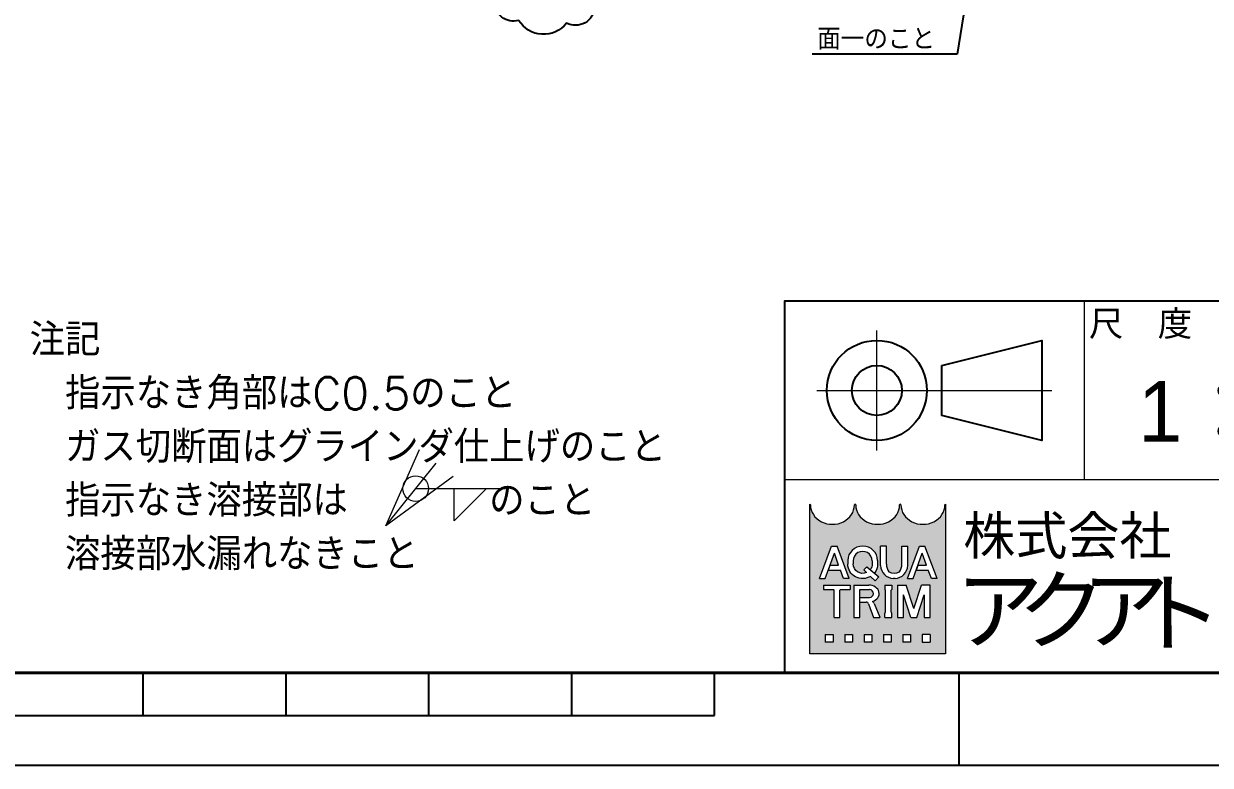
# Model space of a CAD drawing. Header units: millimetres. Extents: x 0 to 8669, y -24 to 3134.
# Drawn here: x 6671 to 7502, y 0 to 519 of the extents above; entities that cross this region are included whole.
import ezdxf
from ezdxf.enums import TextEntityAlignment as Align

# ---------------------------------------------------------------- set-up
doc = ezdxf.new("R2010")
doc.units = ezdxf.units.MM
doc.header["$LTSCALE"] = 2
for name, color, linetype, lineweight in [('07_TEXT', 3, 'Continuous', 13), ('08_DIM', 3, 'Continuous', 13), ('99_図枠', 7, 'Continuous', 40)]:
    doc.layers.add(name, color=color, linetype=linetype, lineweight=lineweight)
doc.styles.add('KSS_TXT', font='txt.shx', dxfattribs={"bigfont": 'extfont2.shx'})
doc.styles.add('MS_G', font='MS Gothic.ttf')
doc.styles.get("Standard").update_dxf_attribs({"font": 'txt.shx', "bigfont": 'extfont2.shx'})
doc.styles.add('表題用', font='MS PGothic.ttf')
doc.dimstyles.new('KSS_DIM', dxfattribs={"dimscale": 5, "dimtxt": 3, "dimasz": 2.5, "dimexe": 1.25, "dimexo": 0.625, "dimtad": 1, "dimdsep": 46, "dimtxsty": 'KSS_TXT', "dimblk": 'OPEN30', "dimcen": 0, "dimazin": 2, "dimtfac": 0.75, "dimtmove": 0, "dimatfit": 3, "dimldrblk": 'OPEN30', "dimfxl": 1.25, "dimtolj": 1, "dimarcsym": 0})

# ---------------------------------------------------------------- blocks, each defined once
blk = doc.blocks.new('Weld-line')
blk.add_line((0, 0), (1, 0))
blk = doc.blocks.new('Weld10-s5')
blk.add_circle((0, 0), 2)
blk = doc.blocks.new('Weld10-a1')
for p, q in [((5, 0), (0, 5)), ((0, 5), (0, 0)), ((0, 0), (5, 0))]:
    blk.add_line(p, q)
at = {"width": 0.9}
blk.add_attdef('S', text='', height=2.8, dxfattribs=at).set_placement((-2, 1), align=Align.RIGHT)
blk.add_attdef('L', (8, 1), '', height=2.8, dxfattribs=at)
blk = doc.blocks.new('_Open30')
at = {"color": 0, "linetype": 'ByBlock', "lineweight": -2}
for p, q in [((-1, 0.26794919), (0, 0)), ((0, 0), (-1, -0.26794919)), ((0, 0), (-1, 0))]:
    blk.add_line(p, q, dxfattribs=at)
blk = doc.blocks.new('Jis_w20130906110600')
blk.add_blockref('Weld10-s5', (0, 0))
at = {"xscale": -1, "rotation": 180}
blk.add_blockref('Weld10-a1', (6, 0), dxfattribs=at)
at = {"layer": '08_DIM', "xscale": 14, "yscale": 14, "zscale": 14}
blk.add_blockref('Weld-line', (0, 0), dxfattribs=at)
at = {"style": 'KSS_TXT', "flags": 1}
blk.add_attdef('JISINFO', (0, 0), '', height=3, dxfattribs=at)
at = {"layer": '08_DIM'}
blk.add_leader([(-4.630805428080293, -5.765361229938435), (0, 0)], dimstyle='KSS_DIM', dxfattribs=at)

msp = doc.modelspace()

# ---------------------------------------------------------------- hatches: boundary and pattern name
at = {"layer": '99_図枠', "lineweight": 5}
h = msp.add_hatch(color=256, dxfattribs=at)
h.dxf.hatch_style = 1
edge = h.paths.add_edge_path()
edge.add_arc((7316.900404390169, 182.1515856751275), 0.4528516097405805, 90, 180)
edge.add_ellipse((7301.050598049248, 182.1515856751275), major_axis=(-15.39695473117973, 0), ratio=0.8823529411764707, start_angle=360, end_angle=540, ccw=False)
edge.add_arc((7285.200791708327, 182.1515856751275), 0.4528516097405805, 3.187317984128254, 180.000000000026)
edge.add_ellipse((7269.350985367407, 182.1515856751275), major_axis=(-15.39695473117973, 0), ratio=0.8823529411764707, start_angle=360, end_angle=540, ccw=False)
edge.add_arc((7253.501179026486, 182.1515856751275), 0.4528516097405805, 3.187317984128254, 180)
edge.add_ellipse((7237.651372685562, 182.1515856751275), major_axis=(-15.39695473117973, 0), ratio=0.8823529411764707, start_angle=360, end_angle=540, ccw=False)
edge.add_arc((7221.801566344645, 182.1515856751275), 0.4528516097405806, 3.187317984128254, 90)
edge.add_line((7221.801566344645, 182.604437284871), (7221.801566344645, 77.99571543479581))
edge.add_line((7221.801566344645, 77.99571543479396), (7316.900404390166, 77.99571543479396))
edge.add_line((7316.900404390169, 77.99571543479396), (7316.900404390169, 182.6044372848659))
h.paths.add_polyline_path([(7237.136363227771, 153.2532128639305), (7240.891050742818, 153.2532128639305), (7249.429294009326, 130.7193167632358), (7249.429294009326, 130.6106323768981), (7245.364401673128, 130.6106323768981), (7243.238800300312, 136.5800114963749), (7234.879183992222, 136.5800114963749), (7236.104708972128, 140.0216837304033), (7242.013275320412, 140.0216837304033), (7239.013706985298, 148.4454459729923), (7232.663012297468, 130.6106323768981), (7228.598119961264, 130.6106323768981), (7228.598119961264, 130.7193167632358)], flags=16)
edge = h.paths.add_edge_path(flags=16)
edge.add_ellipse((7258.879128844298, 143.2904774496355), major_axis=(-10.41558702403335, 0), ratio=0.9565217391304343, start_angle=180, end_angle=360, ccw=False)
edge.add_line((7269.29471586833, 143.2904774496355), (7269.29471586833, 140.5733677911914))
edge.add_ellipse((7258.879128844298, 140.5733677911903), major_axis=(-10.41558702403335, 0), ratio=0.9565217391304343, start_angle=142.105255317713, end_angle=180, ccw=False)
edge.add_line((7267.098489618705, 134.4541279707564), (7264.180248795954, 136.8587909735072))
edge.add_ellipse((7258.879128844298, 140.8398169976217), major_axis=(6.641458476246545, 0), ratio=0.9950358206786512, start_angle=-37.0427632869818, end_angle=0)
edge.add_line((7265.520578983181, 140.8395604515154), (7265.520578983181, 143.024028243205))
edge.add_ellipse((7258.879128844298, 143.0240282432042), major_axis=(6.64145013888222, 0), ratio=0.9947182625257319, start_angle=360, end_angle=540)
edge.add_line((7252.237678705412, 143.0240282432042), (7252.237678705412, 140.8395840981122))
edge.add_ellipse((7258.879128844298, 140.8398169976217), major_axis=(6.641458476246545, 0), ratio=0.9950358206786512, start_angle=-180, end_angle=-65.75794872216291)
edge.add_line((7261.606060945011, 134.8140709931304), (7259.756966049486, 136.6136830940632))
edge.add_line((7259.756966049484, 136.6136830940595), (7261.762853133026, 138.7436558170656))
edge.add_line((7261.76285313302, 138.7436558170693), (7270.149948582011, 131.832595575061))
edge.add_line((7270.149948582014, 131.832595575057), (7267.529058885968, 129.0495757289242))
edge.add_line((7267.529058885963, 129.0495757289282), (7264.380596864523, 132.1137831781019))
edge.add_ellipse((7258.879128844298, 140.5733677911903), major_axis=(-10.41558702403335, 0), ratio=0.9565217391304343, start_angle=0, end_angle=121.88362473889401, ccw=False)
edge.add_line((7248.463541820262, 140.5733677911903), (7248.463541820262, 143.2904774496345))
h.paths.add_polyline_path([(7250.102784146654, 126.0821162794937), (7250.102784146654, 122.9121550113077), (7243.310010000553, 122.9121550113077, 0.4142135623730951), (7242.857158390806, 122.459303401567), (7242.857158390806, 103.4395357924623), (7238.781493903146, 103.4395357924623), (7238.781493903146, 122.459303401567, 0.4142135623730951), (7238.328642293402, 122.9121550113077), (7231.535868147296, 122.9121550113077), (7231.535868147296, 126.0821162794937)], flags=16)
edge = h.paths.add_edge_path(flags=16)
edge.add_line((7252.683964744862, 126.0821162794937), (7263.099551768897, 126.0821162794937))
edge.add_ellipse((7263.099551768894, 120.1257955477231), major_axis=(-7.309980769476488, 1.375e-15), ratio=0.8148203011203055, start_angle=111.3869747349855, end_angle=270, ccw=False)
edge.add_arc((7264.220556210698, 112.0536757141363), 2.960833826197637, 22.272952259934925, 58.5531130129101, ccw=False)
edge.add_line((7266.960478512113, 113.1758890309939), (7270.86238414811, 103.6206764363596))
edge.add_line((7270.86238414811, 103.6206764363596), (7270.86238414811, 103.439535792463))
edge.add_line((7270.86238414811, 103.4395357924623), (7266.469723533628, 103.4395357924623))
edge.add_line((7266.469723533631, 103.4395357924623), (7263.022646397483, 113.0345308424257))
edge.add_arc((7261.342291726593, 112.3580683769942), 1.811406438962339, 21.92829786654815, 90)
edge.add_line((7261.342291726593, 114.1694748159525), (7256.895484715447, 114.1694748159525))
edge.add_line((7256.895484715448, 114.1694748159525), (7256.895484715448, 117.339436084138))
edge.add_line((7256.895484715448, 117.3394360841385), (7263.642973700583, 117.3394360841385))
edge.add_arc((7263.545815174691, 120.1257955477231), 2.788052876015843, 271.9970571044072, 448.0029428955928)
edge.add_line((7263.64297370059, 122.9121550113077), (7256.75962923253, 122.9121550113077))
edge.add_line((7256.759629232526, 122.9121550113077), (7256.759629232526, 103.4395357924633))
edge.add_line((7256.759629232526, 103.4395357924623), (7252.683964744862, 103.4395357924623))
edge.add_line((7252.683964744862, 103.4395357924623), (7252.683964744862, 126.0821162794922))
h.paths.add_polyline_path([(7271.388069561665, 153.2532128639305), (7275.463734049333, 153.2532128639305), (7275.463734049333, 140.5733677911903, 0.175030561155744), (7277.261676322708, 135.3837639122248, 0.2571496110314638), (7284.534230409733, 135.3837639122248, 0.1750305611562702), (7286.332172683108, 140.5733677912067), (7286.332172683108, 153.2532128639305), (7290.407837170772, 153.2532128639305), (7290.407837170772, 139.7541485033398, -0.3793912406243967), (7281.577230780834, 130.6106323768981), (7280.218675951605, 130.6106323768981, -0.3793912406243716), (7271.388069561665, 139.7541485033398)], flags=16)
h.paths.add_polyline_path([(7274.296574895055, 126.0821162794937), (7279.277942602205, 126.0821162794937), (7279.277942602205, 122.9121550113077, 0.4142135623730951), (7278.825090992462, 122.459303401567), (7278.825090992462, 107.0623486703871, 0.4142135623730951), (7279.277942602205, 106.6094970606482), (7279.277942602205, 103.4395357924623), (7274.296574895055, 103.4395357924623), (7274.296574895055, 106.6094970606482, 0.4142135623730951), (7274.749426504798, 107.0623486703871), (7274.749426504798, 122.459303401567, 0.4142135623730951), (7274.296574895055, 122.9121550113077)], flags=16)
h.paths.add_polyline_path([(7283.358019874456, 126.0821162794937), (7289.272075938155, 126.0821162794937), (7294.679310117969, 109.6371676166036), (7300.086544297789, 126.0821162794937), (7306.004353346022, 126.0821162794937), (7306.004353346022, 103.4395357924623), (7301.928688858358, 103.4395357924623), (7301.928688858358, 119.2893421333847), (7296.717142361808, 103.4395357924623), (7292.641477874137, 103.4395357924623), (7287.429931377585, 119.2893421333847), (7287.433684362125, 103.4395357924623), (7283.358019874456, 103.4395357924623)], flags=16)
h.paths.add_polyline_path([(7298.716623211479, 153.2532128639305), (7302.471310726524, 153.2532128639305), (7311.009553993033, 130.7193167632358), (7311.009553993033, 130.6106323768981), (7306.94466165683, 130.6106323768981), (7304.819060284016, 136.5800114963749), (7296.45944397593, 136.5800114963749), (7297.68496895583, 140.0216837304033), (7303.59353530411, 140.0216837304033), (7300.593966968997, 148.4454459729923), (7294.243272281167, 130.6106323768981), (7290.178379944961, 130.6106323768981), (7290.178379944961, 130.7193167632358)], flags=16)
h.paths.add_polyline_path([(7232.67000497842, 91.58126372701099), (7238.104224295305, 91.58126372701099), (7238.104224295305, 86.147044410126), (7232.67000497842, 86.147044410126)], flags=16)
h.paths.add_polyline_path([(7246.255553270636, 91.58126372701099), (7251.689772587525, 91.58126372701099), (7251.689772587525, 86.147044410126), (7246.255553270636, 86.147044410126)], flags=16)
h.paths.add_polyline_path([(7259.841101562854, 91.58126372701099), (7265.275320879739, 91.58126372701099), (7265.275320879739, 86.147044410126), (7259.841101562854, 86.147044410126)], flags=16)
h.paths.add_polyline_path([(7273.426649855072, 91.58126372701099), (7278.860869171963, 91.58126372701099), (7278.860869171963, 86.147044410126), (7273.426649855072, 86.147044410126)], flags=16)
h.paths.add_polyline_path([(7287.01219814729, 91.58126372701099), (7292.446417464173, 91.58126372701099), (7292.446417464173, 86.147044410126), (7287.01219814729, 86.147044410126)], flags=16)
h.paths.add_polyline_path([(7300.597746439505, 91.58126372701099), (7306.03196575639, 91.58126372701099), (7306.03196575639, 86.147044410126), (7300.597746439505, 86.147044410126)], flags=16)

# ---------------------------------------------------------------- linework, layer by layer
at = {"color": 1}
msp.add_lwpolyline([(7037.625758413007, 572.6458596849116, -0.52056705), (7070.158462557352, 567.2256023738883, -0.52056705), (7073.208441492556, 548.2547161746334, -0.52056705), (7071.514013100212, 530.300119227868, -0.52056705), (7051.519945966356, 519.1208511145451, -0.52056705), (7017.970608273587, 521.1534296195241, -0.52056705), (7001.365358779462, 534.3653050164721, -0.52056705), (7001.026480929984, 553.336191215727, -0.52056705), (7009.498544601782, 561.805345062865, -0.52056705)], format="xyb", close=True, dxfattribs=at)
at = {"layer": '99_図枠', "lineweight": 13}
for p, q in [((7414.082369885261, 199.7294217260237), (7414.082369885261, 324.7419573705752)), ((7268.817803466293, 220.2314775717346), (7268.817803466293, 304.2399015248716)), ((7226.813591489724, 262.2356895482967), (7391.330088397951, 262.2356895482967)), ((7777.603670504882, 199.7294217260237), (7204.061310002419, 199.7294217260237))]:
    msp.add_line(p, q, dxfattribs=at)
at = {"layer": '99_図枠', "lineweight": 5}
for p, q in [((7221.801566344645, 77.99571543479396), (7221.801566344645, 182.604437284871)), ((7316.900404390169, 182.604437284871), (7316.900404390169, 77.99571543479396)), ((7228.598119961264, 130.7193167632358), (7237.136363227771, 153.2532128639305)), ((7237.136363227771, 153.2532128639305), (7240.891050742818, 153.2532128639305)), ((7249.429294009326, 130.7193167632358), (7240.891050742818, 153.2532128639305)), ((7271.388069561665, 139.7541485033398), (7271.388069561665, 153.2532128639305)), ((7275.463734049333, 153.2532128639305), (7271.388069561665, 153.2532128639305)), ((7275.463734049333, 140.5733677911903), (7275.463734049333, 153.2532128639305)), ((7286.332172683108, 140.5733677911903), (7286.332172683108, 153.2532128639305)), ((7286.332172683108, 153.2532128639305), (7290.407837170772, 153.2532128639305)), ((7290.178379944961, 130.7193167632358), (7298.716623211479, 153.2532128639305)), ((7290.407837170772, 139.7541485033398), (7290.407837170772, 153.2532128639305)), ((7298.716623211479, 153.2532128639305), (7302.471310726524, 153.2532128639305)), ((7311.009553993033, 130.7193167632358), (7302.471310726524, 153.2532128639305)), ((7232.663012297468, 130.6106323768981), (7239.013706985298, 148.4454459729923)), ((7242.013275320412, 140.0216837304033), (7239.013706985298, 148.4454459729923)), ((7248.463541820262, 143.2904774496355), (7248.463541820262, 140.5733677911903)), ((7252.237678705412, 143.0240282432042), (7252.237678705412, 140.8503405164483)), ((7265.520578983181, 143.0240282432042), (7265.520578983181, 140.8503405164483)), ((7269.29471586833, 143.2904774496355), (7269.29471586833, 140.5733677911903)), ((7294.243272281167, 130.6106323768981), (7300.593966968997, 148.4454459729923)), ((7303.59353530411, 140.0216837304033), (7300.593966968997, 148.4454459729923)), ((7234.879183992222, 136.5800114963749), (7236.104708972128, 140.0216837304033)), ((7234.879183992222, 136.5800114963749), (7243.238800300312, 136.5800114963749)), ((7236.104708972128, 140.0216837304033), (7242.013275320412, 140.0216837304033)), ((7245.364401673128, 130.6106323768981), (7243.238800300312, 136.5800114963749)), ((7259.756966049484, 136.6136830940595), (7261.76285313302, 138.7436558170693)), ((7259.756966049484, 136.6136830940595), (7261.606060945011, 134.8140709931304)), ((7261.76285313302, 138.7436558170693), (7270.149948582014, 131.832595575057)), ((7264.180248795953, 136.858790973507), (7267.098489618705, 134.4541279707564)), ((7296.45944397593, 136.5800114963749), (7297.68496895583, 140.0216837304033)), ((7296.45944397593, 136.5800114963749), (7304.819060284016, 136.5800114963749)), ((7297.68496895583, 140.0216837304033), (7303.59353530411, 140.0216837304033)), ((7306.94466165683, 130.6106323768981), (7304.819060284016, 136.5800114963749)), ((7228.598119961264, 130.6106323768981), (7228.598119961264, 130.7193167632358)), ((7228.598119961264, 130.7193167632358), (7228.598119961264, 130.7193167632358)), ((7228.598119961264, 130.6106323768981), (7228.598119961264, 130.7193167632358)), ((7228.598119961264, 130.6106323768981), (7232.663012297468, 130.6106323768981)), ((7231.535868147296, 126.0821162794937), (7250.102784146654, 126.0821162794937)), ((7231.535868147296, 126.0821162794937), (7231.535868147296, 122.9121550113077)), ((7249.429294009326, 130.6106323768981), (7245.364401673128, 130.6106323768981)), ((7249.429294009326, 130.6106323768981), (7249.429294009326, 130.7193167632358)), ((7250.102784146654, 126.0821162794937), (7250.102784146654, 122.9121550113077)), ((7252.683964744862, 126.0821162794937), (7252.683964744862, 103.4395357924623)), ((7252.683964744862, 126.0821162794937), (7263.099551768894, 126.0821162794937)), ((7264.380596864527, 132.1137831781034), (7267.529058885963, 129.0495757289282)), ((7267.529058885963, 129.0495757289282), (7270.149948582014, 131.832595575057)), ((7274.296574895055, 126.0821162794937), (7279.277942602205, 126.0821162794937)), ((7274.296574895055, 126.0821162794937), (7274.296574895055, 122.9121550113077)), ((7279.277942602205, 126.0821162794937), (7279.277942602205, 122.9121550113077)), ((7281.577230780828, 130.6106323768981), (7280.218675951607, 130.6106323768981)), ((7283.358019874456, 126.0821162794937), (7283.358019874456, 103.4395357924623)), ((7283.358019874456, 126.0821162794937), (7289.272075938155, 126.0821162794937)), ((7294.679310117969, 109.6371676166036), (7289.272075938155, 126.0821162794937)), ((7290.178379944961, 130.6106323768981), (7290.178379944961, 130.7193167632358)), ((7290.178379944961, 130.7193167632358), (7290.178379944961, 130.7193167632358)), ((7290.178379944961, 130.6106323768981), (7290.178379944961, 130.7193167632358)), ((7290.178379944961, 130.6106323768981), (7294.243272281167, 130.6106323768981)), ((7294.679310117969, 109.6371676166036), (7300.086544297789, 126.0821162794937)), ((7306.004353346022, 126.0821162794937), (7300.086544297789, 126.0821162794937)), ((7306.004353346022, 103.4395357924623), (7306.004353346022, 126.0821162794937)), ((7311.009553993033, 130.6106323768981), (7306.94466165683, 130.6106323768981)), ((7311.009553993033, 130.6106323768981), (7311.009553993033, 130.7193167632358)), ((7231.535868147296, 122.9121550113077), (7238.328642293402, 122.9121550113077)), ((7238.781493903146, 103.4395357924623), (7238.781493903146, 122.459303401567)), ((7242.857158390806, 103.4395357924623), (7242.857158390806, 122.459303401567)), ((7243.310010000553, 122.9121550113077), (7250.102784146654, 122.9121550113077)), ((7256.759629232526, 103.4395357924623), (7256.759629232526, 122.9121550113077)), ((7256.759629232526, 122.9121550113077), (7263.64297370059, 122.9121550113077)), ((7256.895484715448, 114.1694748159525), (7256.895484715448, 117.3394360841385)), ((7256.895484715448, 117.3394360841385), (7263.64297370059, 117.3394360841385)), ((7274.749426504798, 107.0623486703871), (7274.749426504798, 122.459303401567)), ((7278.825090992462, 107.0623486703871), (7278.825090992462, 122.459303401567)), ((7287.433684362125, 103.4395357924623), (7287.429931377585, 119.2893421333847)), ((7292.641477874137, 103.4395357924623), (7287.429931377585, 119.2893421333847)), ((7296.717142361808, 103.4395357924623), (7301.928688858358, 119.2893421333847)), ((7301.928688858358, 119.2893421333847), (7301.928688858358, 103.4395357924623)), ((7256.895484715448, 114.1694748159525), (7261.342291726593, 114.1694748159525)), ((7263.022646397482, 113.0345308424276), (7266.469723533631, 103.4395357924623)), ((7266.960478512113, 113.1758890309984), (7270.86238414811, 103.6206764363596)), ((7238.781493903146, 103.4395357924623), (7242.857158390806, 103.4395357924623)), ((7252.683964744862, 103.4395357924623), (7256.759629232526, 103.4395357924623)), ((7266.469723533631, 103.4395357924623), (7270.86238414811, 103.4395357924623)), ((7270.86238414811, 103.6206764363596), (7270.86238414811, 103.4395357924623)), ((7274.296574895055, 103.4395357924623), (7274.296574895055, 106.6094970606482)), ((7274.296574895055, 103.4395357924623), (7279.277942602205, 103.4395357924623)), ((7279.277942602205, 103.4395357924623), (7279.277942602205, 106.6094970606482)), ((7283.358019874456, 103.4395357924623), (7287.433684362125, 103.4395357924623)), ((7292.641477874137, 103.4395357924623), (7296.717142361808, 103.4395357924623)), ((7301.928688858358, 103.4395357924623), (7306.004353346022, 103.4395357924623)), ((7232.67000497842, 91.58126372701099), (7238.104224295305, 91.58126372701099)), ((7232.67000497842, 91.58126372701099), (7232.67000497842, 86.147044410126)), ((7238.104224295305, 91.58126372701099), (7238.104224295305, 86.147044410126)), ((7246.255553270636, 91.58126372701099), (7251.689772587525, 91.58126372701099)), ((7246.255553270636, 91.58126372701099), (7246.255553270636, 86.147044410126)), ((7251.689772587525, 91.58126372701099), (7251.689772587525, 86.147044410126)), ((7259.841101562854, 91.58126372701099), (7265.275320879739, 91.58126372701099)), ((7259.841101562854, 91.58126372701099), (7259.841101562854, 86.147044410126)), ((7265.275320879739, 91.58126372701099), (7265.275320879739, 86.147044410126)), ((7273.426649855072, 91.58126372701099), (7278.860869171963, 91.58126372701099)), ((7273.426649855072, 91.58126372701099), (7273.426649855072, 86.147044410126)), ((7278.860869171963, 91.58126372701099), (7278.860869171963, 86.147044410126)), ((7287.01219814729, 91.58126372701099), (7292.446417464173, 91.58126372701099)), ((7287.01219814729, 91.58126372701099), (7287.01219814729, 86.147044410126)), ((7292.446417464173, 91.58126372701099), (7292.446417464173, 86.147044410126)), ((7306.03196575639, 91.58126372701099), (7300.597746439505, 91.58126372701099)), ((7300.597746439505, 91.58126372701099), (7300.597746439505, 86.147044410126)), ((7306.03196575639, 91.58126372701099), (7306.03196575639, 86.147044410126)), ((7238.104224295305, 86.147044410126), (7232.67000497842, 86.147044410126)), ((7251.689772587525, 86.147044410126), (7246.255553270636, 86.147044410126)), ((7265.275320879739, 86.147044410126), (7259.841101562854, 86.147044410126)), ((7278.860869171963, 86.147044410126), (7273.426649855072, 86.147044410126)), ((7292.446417464173, 86.147044410126), (7287.01219814729, 86.147044410126)), ((7300.597746439505, 86.147044410126), (7306.03196575639, 86.147044410126)), ((7316.900404390169, 77.99571543479396), (7221.801566344645, 77.99571543479396))]:
    msp.add_line(p, q, dxfattribs=at)
at = {"layer": '99_図枠', "lineweight": 25}
for p, q in [((6755.116291995716, 34.71287467522325), (6755.116291995716, 64.71588322991556)), ((6855.126320511351, 34.71287467522325), (6855.126320511351, 64.71588322991556)), ((6955.136349026995, 34.71287467522325), (6955.136349026995, 64.71588322991556)), ((7055.14637754263, 34.71287467522325), (7055.14637754263, 64.71588322991556)), ((7155.156406058274, 34.71287467522325), (7155.156406058274, 64.71588322991556)), ((7326.473584905564, -1.126754796132445e-07), (7326.473584905564, 64.71588322991556)), ((6155.056120901884, 34.71287467522325), (7155.156406058274, 34.71287467522325))]:
    msp.add_line(p, q, dxfattribs=at)
at = {"layer": '99_図枠'}
msp.add_lwpolyline([(4835.823834752095, 64.71588322991556), (8604.201709221365, 64.71588322991556), (8604.201709221365, 2783.218481350559), (4835.823834752095, 2783.218481350559)], close=True, dxfattribs=at)
at = {"layer": '99_図枠', "lineweight": 25}
msp.add_lwpolyline([(7204.061310002419, 64.71588322991556), (8604.201709221365, 64.71588322991556), (8604.201709221365, 324.7419573705752), (7204.061310002419, 324.7419573705752)], close=True, dxfattribs=at)
msp.add_lwpolyline([(7314.322366440913, 279.7374445385353), (7384.329386401862, 297.2391995287758), (7384.329386401862, 227.2321795678304), (7314.322366440913, 244.7339345580635), (7314.322366440913, 279.7374445385353)], dxfattribs=at)
for radius in [35.00350998047357, 17.50175499023677]:
    msp.add_circle((7268.817803466293, 262.2356895482967), radius, dxfattribs=at)
at = {"layer": '99_図枠', "lineweight": 5}
for centre, radius, start, end in [((7221.801566344645, 182.1515856751275), 0.4528516097405805, 0, 90), ((7253.501179026486, 182.1515856751275), 0.4528516097405805, 0, 180), ((7253.501179026486, 182.1515856751275), 0.4528516097405805, 0, 90), ((7285.200791708327, 182.1515856751275), 0.4528516097405805, 0, 180), ((7316.900404390169, 182.1515856751275), 0.4528516097405805, 90, 180), ((7280.961253648479, 140.1637581472696), 9.581943102543772, 182.4500309922614, 265.5552572885236), ((7283.548045723131, 140.467932632213), 8.084999184409018, 179.2527938813867, 218.9645718468437), ((7280.897953366218, 141.9865832905807), 7.537886605699322, 241.157727808359, 298.842272191641), ((7280.83465308396, 140.1637581472696), 9.581943102543772, 274.4447427114764, 357.5499690077386), ((7278.247861009307, 140.467932632213), 8.084999184408106, 321.0354281531564, 0.7472061186132728), ((7238.328642293402, 122.459303401567), 0.4528516097405805, 0, 90), ((7243.310010000553, 122.459303401567), 0.4528516097405805, 90, 180), ((7263.545815174691, 120.1257955477231), 2.788052876015843, 271.9970571043537, 88.00294289554124), ((7274.296574895055, 122.459303401567), 0.4528516097405805, 0, 90), ((7279.277942602205, 122.459303401567), 0.4528516097405805, 90, 180), ((7261.342291726593, 112.3580683769942), 1.811406438962321, 21.92829786656871, 90), ((7264.220556210698, 112.0536757141363), 2.960833826197686, 22.27295226000163, 58.55311301287265), ((7274.296574895055, 107.0623486703871), 0.4528516097405805, 270, 0), ((7279.277942602205, 107.0623486703871), 0.4528516097405805, 180, 270)]:
    msp.add_arc(centre, radius, start, end, dxfattribs=at)
for centre, major_axis, ratio, start_param, end_param in [((7237.651372685562, 182.1515856751275), (-15.39695473117973, 0), 0.8823529411764707, 6.283185307179585, 9.424777960769381), ((7269.350985367407, 182.1515856751275), (-15.39695473117973, 0), 0.8823529411764707, 6.283185307179585, 9.424777960769381), ((7301.050598049248, 182.1515856751275), (-15.39695473117973, 0), 0.8823529411764707, 6.283185307179585, 9.424777960769381), ((7258.879128844298, 143.2904774496355), (-10.41558702403335, 0), 0.9565217391304343, 3.141592653589793, 6.283185307179585), ((7258.879128844298, 143.0240282432042), (6.64145013888222, 0), 0.9947182625257319, 6.283185307179585, 9.424777960769381), ((7263.099551768894, 120.1257955477231), (-7.309980769476488, 1.375e-15), 0.8148203011203055, 1.944069452961234, 4.712388980384689)]:
    msp.add_ellipse(centre, major_axis=major_axis, ratio=ratio, start_param=start_param, end_param=end_param, dxfattribs=at)
at = {"layer": '99_図枠', "lineweight": 5, "extrusion": (0, 0, -1)}
for centre, major_axis, ratio, start_param, end_param in [((7258.879128844298, 140.5733677911903), (-10.41558702403335, 0), 0.9565217391304343, 4.155914751220672, 6.283185307179585), ((7258.879128844298, 140.8398169976217), (6.641458476246545, 0), 0.9950358206786509, 7.430878021738926, 9.424777960769381), ((7258.879128844298, 140.8398169976217), (6.641458476246545, 0), 0.9950358206786509, 6.283185307179585, 6.929703490574294), ((7258.879128844298, 140.5733677911903), (-10.41558702403335, 0), 0.9565217391304343, 3.141592653589793, 3.802980717498314)]:
    msp.add_ellipse(centre, major_axis=major_axis, ratio=ratio, start_param=start_param, end_param=end_param, dxfattribs=at)
at = {"layer": 'Defpoints'}
msp.add_lwpolyline([(4641.004299187352, -1.126754796132445e-07), (8669.208227756524, -1.126754796132445e-07), (8669.208227756524, 2848.22499988572), (4641.004299187352, 2848.22499988572)], close=True, dxfattribs=at)

# ---------------------------------------------------------------- block references
at = {"layer": '08_DIM', "xscale": 4.5, "yscale": 4.5, "zscale": 4.5}
msp.add_blockref('Jis_w20130906110600', (6945.862785366165, 193.5340372498049), dxfattribs=at)

# ---------------------------------------------------------------- texts
at = {"style": '表題用'}
msp.add_attdef('1：5', text='', height=42.42849694619999, dxfattribs=at).set_placement((7511.592147688009, 247.2341852709537), align=Align.MIDDLE)
at = {"layer": '07_TEXT', "ltscale": 2, "insert": (6675.600148799548, 309.018437797833), "char_height": 22.5, "attachment_point": 1}
msp.add_mtext_dynamic_manual_height_columns('注記\\P\u3000指示なき角部はC0.5のこと\\P\u3000ガス切断面はグラインダ仕上げのこと\\P\u3000指示なき溶接部は\u3000\u3000\u3000\u3000のこと\\P\u3000溶接部水漏れなきこと', width=538.6018779499173, gutter_width=22.5, heights=[0], dxfattribs=at)
at = {"layer": '08_DIM', "insert": (7309.510166992617, 515.5909091988822), "char_height": 15, "attachment_point": 3, "style": 'KSS_TXT'}
msp.add_mtext('\\A1;面一のこと', dxfattribs=at)
at = {"layer": '99_図枠', "style": '表題用'}
msp.add_text('尺\u3000度', height=17.67854039424999, dxfattribs=at).set_placement((7417.25403206144, 309.0842727187132), align=Align.MIDDLE_LEFT)
at = {"layer": '99_図枠', "lineweight": 5, "style": 'MS_G'}
for s, height, p in [('株式会社', 26.73268062223024, (7402.179195079158, 160.7089493872754)), ('ク', 45.14852727309996, (7397.995786040558, 108.6493066703733)), ('ア', 45.14852727309996, (7354.4810234202, 108.6493066703733)), ('ア', 45.14852727309996, (7442.733480674376, 108.6493066703733)), ('ト', 45.14852727309996, (7479.991785278423, 106.749116128578))]:
    msp.add_text(s, height=height, dxfattribs=at).set_placement(p, align=Align.MIDDLE_CENTER)

# ---------------------------------------------------------------- leaders
at = {"layer": '08_DIM', "annotation_type": 0, "has_hookline": 1, "hookline_direction": 1, "text_width": 85.99999999999999}
msp.add_leader([(7334.648817122992, 557.5506005137302), (7325.135166992617, 497.4659091988822), (7312.635166992617, 497.4659091988822)], dimstyle='KSS_DIM', override={"dimtad": 1}, dxfattribs=at)

doc.saveas('drawing.dxf')
